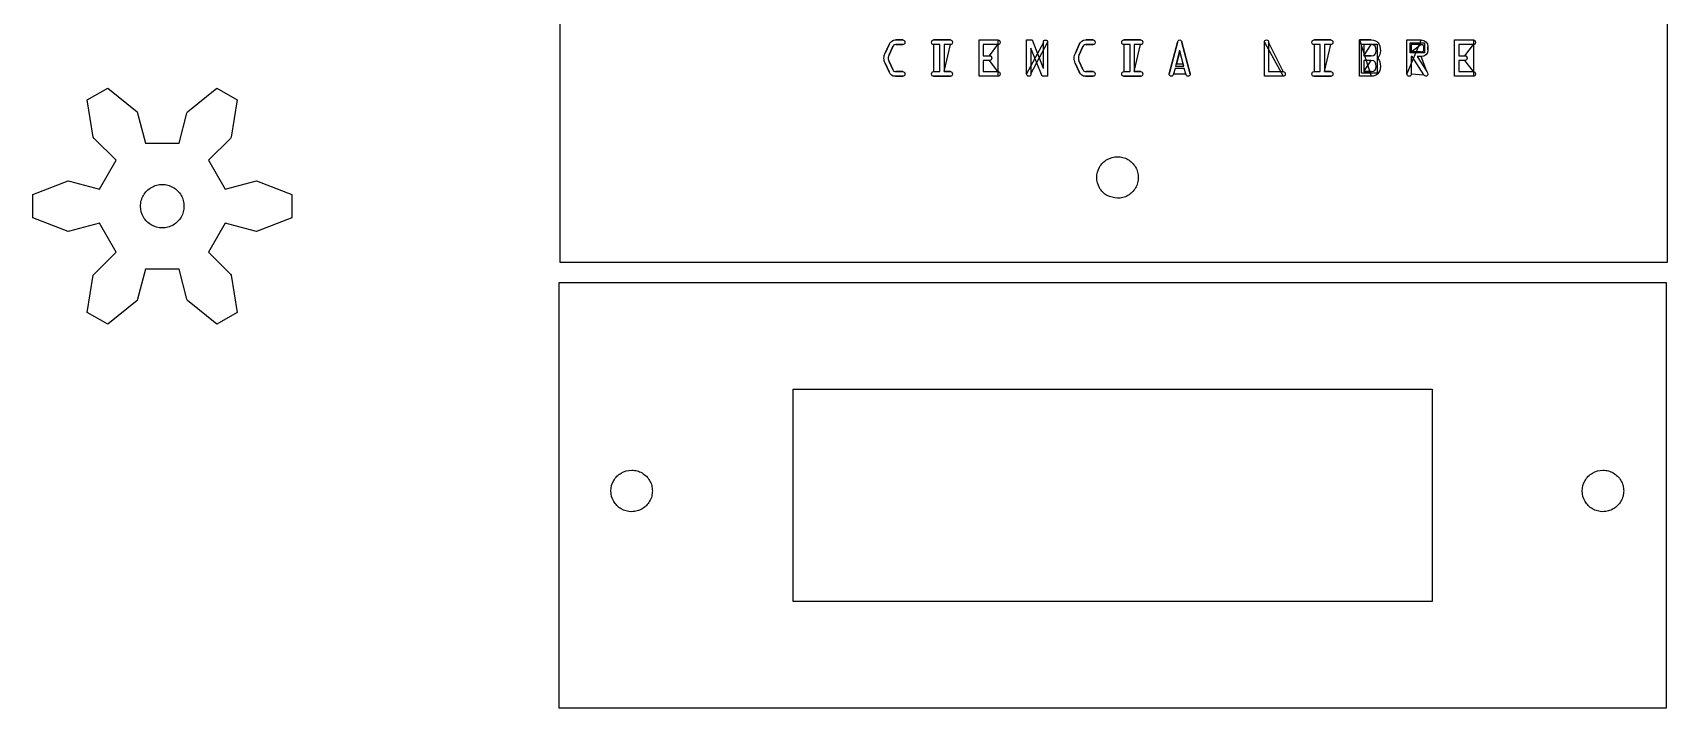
# Model space of a CAD drawing. Extents: x -814 to -269, y -56 to 893.
# Drawn here: x -814 to -270, y 348 to 572 of the extents above; entities that cross this region are included whole.
import ezdxf

# ---------------------------------------------------------------- set-up
doc = ezdxf.new("R2010")
doc.units = 0
doc.layers.add('Capa_1', color=7, linetype='CONTINUOUS')

msp = doc.modelspace()

# ---------------------------------------------------------------- linework, layer by layer
at = {"layer": 'Capa_1', "color": 7}
for points in [[(-638.157481, 892.771089), (-269.653553, 892.771089), (-269.653553, 495.920699), (-638.157481, 495.920699), (-638.157481, 892.771089)], [(-749.677368, 520.346857), (-739.70024, 523.039411), (-739.208673, 523.111731), (-727.452224, 518.626315), (-727.452224, 510.78289), (-739.208673, 506.297475), (-739.70024, 506.369795), (-749.677368, 509.062345), (-755.244584, 499.419649), (-747.924199, 492.125482), (-747.615802, 491.735922), (-745.622056, 479.311826), (-752.414655, 475.390114), (-762.177367, 483.328794), (-762.360537, 483.790657), (-765.01728, 493.777377), (-776.151711, 493.777377), (-778.808455, 483.790657), (-778.991624, 483.328794), (-788.754336, 475.390114), (-795.546935, 479.311826), (-793.553193, 491.735922), (-793.244792, 492.125482), (-785.924407, 499.419649), (-791.491623, 509.062345), (-801.468751, 506.369795), (-801.960322, 506.297475), (-813.716767, 510.78289), (-813.716767, 518.626315), (-801.960322, 523.111731), (-801.468751, 523.039411), (-791.491623, 520.346857), (-785.924407, 529.989553), (-793.244792, 537.283724), (-793.553193, 537.673283), (-795.546935, 550.097379), (-788.754336, 554.019089), (-778.991624, 546.080411), (-778.808455, 545.618545), (-776.151711, 535.631825), (-765.01728, 535.631825), (-762.360537, 545.618545), (-762.177367, 546.080411), (-752.414655, 554.019089), (-745.622056, 550.097379), (-747.615802, 537.673283), (-747.924199, 537.283724), (-755.244584, 529.989553), (-749.677368, 520.346857)], [(-452.644968, 517.344777), (-452.644968, 517.344777)], [(-763.356144, 514.704594), (-763.356144, 514.704594)], [(-638.501839, 489.340777), (-269.997936, 489.340777), (-269.997936, 347.608491), (-638.501839, 347.608491), (-638.501839, 489.340777)], [(-560.614768, 453.831641), (-347.885008, 453.831641), (-347.885008, 383.117627), (-560.614768, 383.117627), (-560.614768, 453.831641)], [(-607.443928, 419.944235), (-607.443928, 419.944235)], [(-284.163704, 419.944235), (-284.163704, 419.944235)]]:
    msp.add_lwpolyline(points, dxfattribs=at)
for points in [[(-529.975568, 565.659836), (-528.67544, 568.531356), (-529.975568, 565.659836), (-529.975568, 565.659836)], [(-527.432136, 567.817204), (-528.661232, 565.115852), (-527.432136, 567.817204), (-527.432136, 567.817204)], [(-526.500008, 570.022108), (-524.097256, 570.022108), (-526.500008, 570.022108), (-526.500008, 570.022108)], [(-524.097256, 568.469684), (-526.457384, 568.469684), (-524.097256, 568.469684), (-524.097256, 568.469684)], [(-513.840984, 570.021964), (-508.273168, 570.021964), (-513.840984, 570.021964), (-513.840984, 570.021964)], [(-513.840984, 559.496764), (-511.763648, 559.496764), (-511.763648, 568.46954), (-513.840984, 568.46954), (-513.840984, 559.496764), (-513.840984, 559.496764)], [(-508.273168, 568.46954), (-510.350536, 568.46954), (-510.350536, 559.496764), (-510.350536, 559.496764), (-508.273168, 568.46954), (-508.273168, 568.46954)], [(-492.449168, 557.944332), (-498.723184, 557.944332), (-498.723184, 570.021964), (-492.449168, 570.021964), (-492.449168, 557.944332), (-492.449168, 557.944332)], [(-492.449168, 568.46954), (-497.310104, 568.46954), (-497.310104, 564.758996), (-495.232736, 564.758996), (-492.449168, 568.46954), (-492.449168, 568.46954)], [(-482.89836, 558.720692), (-482.89836, 570.021748), (-481.033392, 570.021748), (-477.345424, 560.599372), (-477.359024, 560.599372), (-477.331344, 560.599372), (-477.317264, 569.230292), (-477.317264, 569.230292), (-482.898616, 558.720692), (-482.89836, 558.720692)], [(-475.903896, 569.230292), (-475.903896, 557.929236), (-477.768872, 557.929236), (-481.457544, 567.243116), (-481.457544, 567.258796), (-481.486104, 567.258796), (-481.486104, 558.720764), (-475.904048, 569.230364), (-475.903896, 569.230292)], [(-466.678768, 565.659836), (-465.37864, 568.531356), (-466.678768, 565.659836), (-466.678768, 565.659836)], [(-464.135336, 567.817204), (-465.364432, 565.115852), (-464.135336, 567.817204), (-464.135336, 567.817204)], [(-463.203176, 570.022108), (-460.800456, 570.022108), (-463.203176, 570.022108), (-463.203176, 570.022108)], [(-460.800456, 568.469684), (-463.160552, 568.469684), (-460.800456, 568.469684), (-460.800456, 568.469684)], [(-450.543504, 570.021964), (-444.976368, 570.021964), (-450.543504, 570.021964), (-450.543504, 570.021964)], [(-450.543504, 559.496764), (-448.466816, 559.496764), (-448.466816, 568.46954), (-450.543504, 568.46954), (-450.543504, 559.496764), (-450.543504, 559.496764)], [(-444.976368, 568.46954), (-447.053736, 568.46954), (-447.053736, 559.496764), (-447.053736, 559.496764), (-444.976368, 568.46954), (-444.976368, 568.46954)], [(-435.425824, 558.7209), (-432.655784, 569.230508), (-432.655784, 569.230508), (-435.425824, 558.7209), (-435.425824, 558.7209)], [(-432.020296, 566.63942), (-433.360992, 561.347444), (-430.585536, 561.347444), (-432.020296, 566.63942), (-432.020296, 566.63942), (-432.020296, 566.63942), (-432.020296, 566.63942)], [(-431.921168, 566.342628), (-431.949728, 566.342628), (-433.051672, 562.135668), (-430.833584, 562.135668), (-431.92132, 566.342628), (-431.92132, 566.342628), (-431.92132, 566.342628), (-431.921168, 566.342628)], [(-431.20076, 569.230508), (-428.473344, 558.720908), (-431.20076, 569.230508), (-431.20076, 569.230508)], [(-397.503096, 557.944332), (-403.777112, 557.944332), (-403.777112, 569.245396), (-397.503096, 557.944332), (-397.503096, 557.944332)], [(-402.364712, 569.245396), (-402.364712, 559.496764), (-397.503096, 559.496764), (-397.503096, 559.496764), (-402.364712, 569.245396), (-402.364712, 569.245396)], [(-387.246624, 570.021964), (-381.67948, 570.021964), (-387.246624, 570.021964), (-387.246624, 570.021964)], [(-387.246624, 559.496764), (-385.169928, 559.496764), (-385.169928, 568.46954), (-387.246624, 568.46954), (-387.246624, 559.496764), (-387.246624, 559.496764)], [(-381.67948, 568.46954), (-383.756848, 568.46954), (-383.756848, 559.496764), (-383.756848, 559.496764), (-381.67948, 568.46954), (-381.67948, 568.46954)], [(-372.129232, 570.021964), (-368.172008, 570.021964), (-372.129232, 570.021964), (-372.129232, 570.021964)], [(-368.172008, 557.944332), (-372.129232, 557.944332), (-372.129232, 570.021964), (-372.129232, 570.021964), (-368.172008, 557.944332), (-368.172008, 557.944332)], [(-366.20112, 558.937852), (-371.430736, 558.937852), (-371.430736, 568.619564), (-366.20112, 568.619564), (-366.20112, 558.937852), (-366.20112, 558.937852), (-366.20112, 558.937852), (-366.20112, 558.937852)], [(-368.172008, 568.46954), (-370.71612, 568.46954), (-370.71612, 564.758996), (-370.71612, 564.758996), (-368.172008, 568.46954), (-368.172008, 568.46954)], [(-356.304728, 558.7213), (-356.304728, 570.022324), (-351.556768, 570.022324), (-356.304728, 558.7213), (-356.304728, 558.7213)], [(-350.520448, 565.715372), (-355.256912, 565.715372), (-355.256912, 569.043164), (-350.520448, 569.043164), (-350.520448, 565.715372), (-350.520448, 565.715372), (-350.520448, 565.715372), (-350.520448, 565.715372)], [(-351.740752, 568.4699), (-354.891648, 568.4699), (-354.891648, 566.04798), (-354.891648, 566.04798), (-351.740752, 568.4699), (-351.740752, 568.4699)], [(-354.891648, 566.04798), (-351.75428, 566.04798), (-354.891648, 566.04798), (-354.891648, 566.04798)], [(-350.736912, 566.69974), (-350.736912, 567.770604), (-350.736912, 566.69974), (-350.736912, 566.69974)], [(-349.324512, 567.770604), (-349.324512, 566.699732), (-349.324512, 567.770604), (-349.324512, 567.770604)], [(-334.206568, 557.944332), (-340.480584, 557.944332), (-340.480584, 570.021964), (-334.206568, 570.021964), (-334.206568, 557.944332), (-334.206568, 557.944332)], [(-334.206568, 568.46954), (-339.068176, 568.46954), (-339.068176, 564.758996), (-336.990144, 564.758996), (-334.206568, 568.46954), (-334.206568, 568.46954)], [(-528.689648, 559.418876), (-529.989776, 562.306748), (-528.689648, 559.418876), (-528.689648, 559.418876)], [(-528.661232, 562.865596), (-527.460552, 560.179844), (-528.661232, 562.865596), (-528.661232, 562.865596)], [(-495.232736, 563.206564), (-497.310104, 563.206564), (-497.310104, 559.496764), (-492.449168, 559.496764), (-492.449168, 559.496764), (-495.232736, 563.206564), (-495.232736, 563.206564)], [(-465.39284, 559.418876), (-466.692976, 562.306748), (-465.39284, 559.418876), (-465.39284, 559.418876)], [(-465.364432, 562.865596), (-464.16372, 560.179844), (-465.364432, 562.865596), (-465.364432, 562.865596)], [(-429.914832, 558.7209), (-430.437728, 560.583236), (-433.447232, 560.583236), (-433.984328, 558.7209), (-429.914832, 558.7209), (-429.914832, 558.7209)], [(-370.71612, 564.758996), (-368.172008, 564.758996), (-370.71612, 564.758996), (-370.71612, 564.758996)], [(-368.172008, 563.206564), (-370.71612, 563.206564), (-370.71612, 559.496764), (-370.71612, 559.496764), (-368.172008, 563.206564), (-368.172008, 563.206564)], [(-350.666552, 558.379436), (-354.566944, 564.495548), (-354.891648, 564.495548), (-354.891648, 558.7213), (-354.891648, 558.7213), (-350.666552, 558.379436), (-350.666552, 558.379436)], [(-351.556768, 564.495548), (-352.856904, 564.495548), (-349.677592, 559.497116), (-351.556768, 564.495548), (-351.556768, 564.495548)], [(-336.990144, 563.206564), (-339.068176, 563.206564), (-339.068176, 559.496764), (-334.206568, 559.496764), (-334.206568, 559.496764), (-336.990144, 563.206564), (-336.990144, 563.206564)], [(-524.097256, 557.944484), (-526.570336, 557.944484), (-526.570336, 557.944484), (-524.097256, 557.944484), (-524.097256, 557.944484)], [(-526.400552, 559.496908), (-524.097256, 559.496908), (-526.400552, 559.496908), (-526.400552, 559.496908)], [(-508.273168, 557.944332), (-513.840984, 557.944332), (-508.273168, 557.944332), (-508.273168, 557.944332)], [(-510.350536, 559.496764), (-508.273168, 559.496764), (-510.350536, 559.496764), (-510.350536, 559.496764)], [(-460.800456, 557.944484), (-463.273536, 557.944484), (-463.273536, 557.944484), (-460.800456, 557.944484), (-460.800456, 557.944484)], [(-463.103752, 559.496908), (-460.800456, 559.496908), (-463.103752, 559.496908), (-463.103752, 559.496908)], [(-444.976368, 557.944332), (-450.543504, 557.944332), (-444.976368, 557.944332), (-444.976368, 557.944332)], [(-447.053736, 559.496764), (-444.976368, 559.496764), (-447.053736, 559.496764), (-447.053736, 559.496764)], [(-381.67948, 557.944332), (-387.246624, 557.944332), (-381.67948, 557.944332), (-381.67948, 557.944332)], [(-383.756848, 559.496764), (-381.67948, 559.496764), (-383.756848, 559.496764), (-383.756848, 559.496764)], [(-370.71612, 559.496764), (-368.172008, 559.496764), (-370.71612, 559.496764), (-370.71612, 559.496764)]]:
    msp.add_lwpolyline(points, close=True, dxfattribs=at)
for points in [[(-528.67544, 568.531356), (-528.19516, 569.602972), (-527.587704, 570.022108), (-526.500008, 570.022108)], [(-526.457384, 568.469684), (-527.064808, 568.469684), (-527.163584, 568.407284), (-527.432136, 567.817204)], [(-524.097256, 570.022108), (-523.786768, 570.022108), (-523.391056, 569.835588), (-523.391056, 569.24554)], [(-523.391056, 569.24554), (-523.391056, 568.6867), (-523.77256, 568.469684), (-524.097256, 568.469684)], [(-514.547216, 569.245396), (-514.547216, 569.804236), (-514.208304, 570.021964), (-513.840984, 570.021964)], [(-513.840984, 568.46954), (-514.208304, 568.46954), (-514.547216, 568.686516), (-514.547216, 569.245396)], [(-508.273168, 570.021964), (-507.90588, 570.021964), (-507.56696, 569.804236), (-507.56696, 569.245396)], [(-507.56696, 569.245396), (-507.56696, 568.686516), (-507.90588, 568.46954), (-508.273168, 568.46954)], [(-492.449168, 570.021964), (-492.08184, 570.021964), (-491.74296, 569.804236), (-491.74296, 569.245396)], [(-491.74296, 569.245396), (-491.74296, 568.686516), (-492.08184, 568.46954), (-492.449168, 568.46954)], [(-477.317008, 569.230292), (-477.317008, 569.726708), (-477.119496, 570.0069), (-476.610816, 570.0069)], [(-476.610816, 570.0069), (-476.102128, 570.0069), (-475.903896, 569.726708), (-475.903896, 569.230292)], [(-465.37864, 568.531356), (-464.898368, 569.602972), (-464.290904, 570.022108), (-463.203176, 570.022108)], [(-463.160552, 568.469684), (-463.768016, 568.469684), (-463.866784, 568.407284), (-464.135336, 567.817204)], [(-460.800456, 570.022108), (-460.48996, 570.022108), (-460.094224, 569.835588), (-460.094224, 569.24554)], [(-460.094224, 569.24554), (-460.094224, 568.6867), (-460.475752, 568.469684), (-460.800456, 568.469684)], [(-451.250384, 569.245396), (-451.250384, 569.804236), (-450.910832, 570.021964), (-450.543504, 570.021964)], [(-450.543504, 568.46954), (-450.910832, 568.46954), (-451.250384, 568.686516), (-451.250384, 569.245396)], [(-444.976368, 570.021964), (-444.609048, 570.021964), (-444.270168, 569.804236), (-444.270168, 569.245396)], [(-444.270168, 569.245396), (-444.270168, 568.686516), (-444.609048, 568.46954), (-444.976368, 568.46954)], [(-432.655784, 569.230508), (-432.54284, 569.649644), (-432.38724, 570.021964), (-431.935376, 570.021964)], [(-431.935376, 570.021964), (-431.468632, 570.021964), (-431.299504, 569.634036), (-431.20076, 569.230508)], [(-403.777112, 569.245396), (-403.777112, 569.742564), (-403.57892, 570.021964), (-403.07024, 570.021964)], [(-403.07024, 570.021964), (-402.562224, 570.021964), (-402.364712, 569.742564), (-402.364712, 569.245396)], [(-387.953504, 569.245396), (-387.953504, 569.804236), (-387.613936, 570.021964), (-387.246624, 570.021964)], [(-387.246624, 568.46954), (-387.613936, 568.46954), (-387.953504, 568.686516), (-387.953504, 569.245396)], [(-381.67948, 570.021964), (-381.312184, 570.021964), (-380.973272, 569.804236), (-380.973272, 569.245396)], [(-380.973272, 569.245396), (-380.973272, 568.686516), (-381.312184, 568.46954), (-381.67948, 568.46954)], [(-368.172008, 570.021964), (-366.09532, 570.021964), (-365.148984, 568.624852), (-365.148984, 566.436268)], [(-366.561408, 566.43626), (-366.561408, 567.73974), (-366.886768, 568.469532), (-368.172008, 568.469532)], [(-368.172008, 564.758996), (-367.15464, 564.758996), (-366.561408, 565.256156), (-366.561408, 566.436268)], [(-365.148984, 566.43626), (-365.148984, 565.535596), (-365.332288, 564.712924), (-366.081136, 563.983132)], [(-351.75428, 566.04798), (-351.358576, 566.04798), (-350.736912, 566.07902), (-350.736912, 566.69974)], [(-350.736912, 567.770604), (-350.736912, 568.391868), (-351.316632, 568.4699), (-351.740752, 568.4699)], [(-351.556768, 570.022324), (-350.440624, 570.022324), (-349.324512, 569.152876), (-349.324512, 567.770604)], [(-349.324512, 566.69974), (-349.324512, 565.240908), (-350.425736, 564.495548), (-351.556768, 564.495548)], [(-334.206568, 570.021964), (-333.839248, 570.021964), (-333.500336, 569.804236), (-333.500336, 569.245396)], [(-333.500336, 569.245396), (-333.500336, 568.686516), (-333.839248, 568.46954), (-334.206568, 568.46954)], [(-530.37128, 563.93646), (-530.37128, 564.619436), (-530.258328, 565.039324), (-529.975568, 565.659836)], [(-529.989776, 562.306748), (-530.229912, 562.834388), (-530.37128, 563.331548), (-530.37128, 563.93646)], [(-528.661232, 565.115852), (-528.845216, 564.69746), (-528.958192, 564.41802), (-528.958192, 563.93646)], [(-528.958192, 563.93646), (-528.958192, 563.502468), (-528.83104, 563.237916), (-528.661232, 562.865596)], [(-495.232736, 564.758996), (-494.865416, 564.758996), (-494.526528, 564.542012), (-494.526528, 563.983132)], [(-494.526528, 563.983132), (-494.526528, 563.424292), (-494.865416, 563.206564), (-495.232736, 563.206564)], [(-467.074472, 563.93646), (-467.074472, 564.619436), (-466.961496, 565.039324), (-466.678768, 565.659836)], [(-466.692976, 562.306748), (-466.933112, 562.834388), (-467.074472, 563.331548), (-467.074472, 563.93646)], [(-465.364432, 565.115852), (-465.548416, 564.69746), (-465.6614, 564.41802), (-465.6614, 563.93646)], [(-465.6614, 563.93646), (-465.6614, 563.502468), (-465.534208, 563.237916), (-465.364432, 562.865596)], [(-366.561408, 561.173284), (-366.561408, 562.477524), (-366.886768, 563.206564), (-368.172008, 563.206564)], [(-368.172008, 559.496764), (-367.15464, 559.496764), (-366.561408, 559.993932), (-366.561408, 561.173284)], [(-365.148984, 561.173284), (-365.148984, 559.140052), (-366.378072, 557.944332), (-368.172008, 557.944332)], [(-366.081136, 563.983132), (-365.275488, 563.144892), (-365.148984, 562.322212), (-365.148984, 561.173284)], [(-336.990144, 564.758996), (-336.622816, 564.758996), (-336.283912, 564.542012), (-336.283912, 563.983132)], [(-336.283912, 563.983132), (-336.283912, 563.424292), (-336.622816, 563.206564), (-336.990144, 563.206564)], [(-526.570336, 557.944484), (-527.629648, 557.944484), (-528.237792, 558.410436), (-528.689648, 559.418876)], [(-527.460552, 560.179844), (-527.177792, 559.542972), (-527.036424, 559.496908), (-526.400552, 559.496908)], [(-524.097256, 559.496908), (-523.786768, 559.496908), (-523.391056, 559.310388), (-523.391056, 558.721044)], [(-523.391056, 558.721044), (-523.391056, 558.16146), (-523.77256, 557.944484), (-524.097256, 557.944484)], [(-514.547216, 558.7209), (-514.547216, 559.279748), (-514.208304, 559.496756), (-513.840984, 559.496756)], [(-513.840984, 557.944332), (-514.208304, 557.944332), (-514.547216, 558.161308), (-514.547216, 558.7209)], [(-508.273168, 559.496764), (-507.90588, 559.496764), (-507.56696, 559.279748), (-507.56696, 558.720908)], [(-507.56696, 558.7209), (-507.56696, 558.161308), (-507.90588, 557.944332), (-508.273168, 557.944332)], [(-492.449168, 559.496764), (-492.08184, 559.496764), (-491.74296, 559.279748), (-491.74296, 558.720908)], [(-491.74296, 558.7209), (-491.74296, 558.161308), (-492.08184, 557.944332), (-492.449168, 557.944332)], [(-482.192152, 557.944084), (-482.700848, 557.944084), (-482.89836, 558.223524), (-482.89836, 558.720692)], [(-481.48596, 558.720692), (-481.48596, 558.223524), (-481.683472, 557.944084), (-482.192152, 557.944084)], [(-463.273536, 557.944484), (-464.332856, 557.944484), (-464.94096, 558.410436), (-465.39284, 559.418876)], [(-464.16372, 560.179844), (-463.880992, 559.542972), (-463.7396, 559.496908), (-463.103752, 559.496908)], [(-460.800456, 559.496908), (-460.48996, 559.496908), (-460.094224, 559.310388), (-460.094224, 558.721044)], [(-460.094224, 558.721044), (-460.094224, 558.16146), (-460.475752, 557.944484), (-460.800456, 557.944484)], [(-451.250384, 558.7209), (-451.250384, 559.279748), (-450.910832, 559.496756), (-450.543504, 559.496756)], [(-450.543504, 557.944332), (-450.910832, 557.944332), (-451.250384, 558.161308), (-451.250384, 558.7209)], [(-444.976368, 559.496764), (-444.609048, 559.496764), (-444.270168, 559.279748), (-444.270168, 558.720908)], [(-444.270168, 558.7209), (-444.270168, 558.161308), (-444.609048, 557.944332), (-444.976368, 557.944332)], [(-434.74736, 557.944332), (-435.143064, 557.944332), (-435.5246, 558.347836), (-435.425824, 558.7209)], [(-433.984328, 558.7209), (-434.083104, 558.347836), (-434.309032, 557.944332), (-434.74736, 557.944332)], [(-429.151128, 557.944332), (-429.590136, 557.944332), (-429.816064, 558.347836), (-429.914832, 558.7209)], [(-428.473344, 558.7209), (-428.374568, 558.347836), (-428.7554, 557.944332), (-429.151128, 557.944332)], [(-397.503096, 559.496764), (-397.135776, 559.496764), (-396.796896, 559.279748), (-396.796896, 558.720908)], [(-396.796896, 558.7209), (-396.796896, 558.161308), (-397.135776, 557.944332), (-397.503096, 557.944332)], [(-387.953504, 558.7209), (-387.953504, 559.279748), (-387.613936, 559.496756), (-387.246624, 559.496756)], [(-387.246624, 557.944332), (-387.613936, 557.944332), (-387.953504, 558.161308), (-387.953504, 558.7209)], [(-381.67948, 559.496764), (-381.312184, 559.496764), (-380.973272, 559.279748), (-380.973272, 558.720908)], [(-380.973272, 558.7209), (-380.973272, 558.161308), (-381.312184, 557.944332), (-381.67948, 557.944332)], [(-355.597848, 557.944692), (-356.106536, 557.944692), (-356.304728, 558.224132), (-356.304728, 558.7213)], [(-354.891648, 558.7213), (-354.891648, 558.224132), (-355.089168, 557.944692), (-355.597848, 557.944692)], [(-350.044912, 557.944692), (-350.327672, 557.944692), (-350.510976, 558.131212), (-350.666552, 558.379436)], [(-349.324512, 558.673732), (-349.324512, 558.238988), (-349.649184, 557.944692), (-350.044912, 557.944692)], [(-349.677592, 559.497116), (-349.522024, 559.26378), (-349.324512, 558.969492), (-349.324512, 558.673732)], [(-334.206568, 559.496764), (-333.839248, 559.496764), (-333.500336, 559.279748), (-333.500336, 558.720908)], [(-333.500336, 558.7209), (-333.500336, 558.161308), (-333.839248, 557.944332), (-334.206568, 557.944332)], [(-458.609644, 527.739076), (-458.014715, 528.760024), (-457.153094, 529.622648), (-456.131463, 530.21726)], [(-456.131463, 530.21726), (-455.078606, 530.830047), (-453.855807, 531.158188), (-452.644969, 531.160377)], [(-452.644969, 531.160377), (-452.038749, 531.161474), (-451.435527, 531.080867), (-450.852234, 530.923713)], [(-450.852234, 530.923713), (-450.273768, 530.76786), (-449.714902, 530.536722), (-449.195418, 530.237439)], [(-449.195418, 530.237439), (-448.671598, 529.935658), (-448.187822, 529.56459), (-447.760417, 529.137131)], [(-447.760417, 529.137131), (-447.333011, 528.709671), (-446.961978, 528.225819), (-446.66011, 527.702129)], [(-458.609644, 520.766082), (-459.223289, 521.83077), (-459.552892, 523.038541), (-459.552759, 524.252579)], [(-459.552759, 524.252579), (-459.552627, 525.466617), (-459.222758, 526.686922), (-458.609644, 527.739076)], [(-446.66011, 527.702129), (-446.360739, 527.182773), (-446.129394, 526.624234), (-445.973833, 526.045313)], [(-445.973834, 522.459842), (-446.129397, 521.880981), (-446.360747, 521.322623), (-446.660109, 520.803028)], [(-445.737168, 524.252577), (-445.737167, 523.648071), (-445.816972, 523.043533), (-445.973834, 522.459842)], [(-445.973833, 526.045313), (-445.816974, 525.461561), (-445.737168, 524.857085), (-445.737168, 524.252577)], [(-777.565194, 516.58052), (-777.402102, 517.185833), (-777.160243, 517.770629), (-776.847074, 518.314217)], [(-776.847074, 518.314217), (-776.531291, 518.862342), (-776.143004, 519.36857), (-775.695709, 519.81581)], [(-775.695709, 519.81581), (-775.248413, 520.263049), (-774.742109, 520.651301), (-774.194118, 520.967177)], [(-774.194118, 520.967177), (-773.650662, 521.280439), (-773.066205, 521.522518), (-772.46042, 521.685298)], [(-772.46042, 521.685298), (-771.84958, 521.849437), (-771.217054, 521.932945), (-770.584496, 521.932947)], [(-770.584496, 521.932947), (-769.951938, 521.932948), (-769.319347, 521.84944), (-768.70857, 521.6853)], [(-768.70857, 521.6853), (-768.102847, 521.522517), (-767.518578, 521.280432), (-766.974871, 520.967179)], [(-766.974871, 520.967179), (-766.426627, 520.651313), (-765.919625, 520.263086), (-765.473278, 519.815813)], [(-765.473278, 519.815813), (-765.02693, 519.368538), (-764.641238, 518.862217), (-764.32191, 518.31422)], [(-764.32191, 518.31422), (-764.005226, 517.770759), (-763.753814, 517.18631), (-763.60379, 516.580521)], [(-456.131463, 518.287897), (-457.151315, 518.834583), (-458.014201, 519.732972), (-458.609644, 520.766082)], [(-452.644968, 517.344777), (-453.862704, 517.534639), (-455.080438, 517.724502), (-456.131463, 518.287897)], [(-450.852234, 517.581443), (-451.435988, 517.436876), (-452.040477, 517.390826), (-452.644968, 517.344777)], [(-449.195418, 518.267718), (-449.714778, 517.965077), (-450.27331, 517.724813), (-450.852234, 517.581443)], [(-447.760418, 519.368024), (-448.187857, 518.941472), (-448.671724, 518.572884), (-449.195418, 518.267718)], [(-446.660109, 520.803028), (-446.961968, 520.279096), (-447.332978, 519.794577), (-447.760418, 519.368024)], [(-777.812841, 514.704593), (-777.814009, 515.338931), (-777.729646, 515.970156), (-777.565194, 516.58052)], [(-776.825958, 511.05631), (-777.466948, 512.15818), (-777.810506, 513.437595), (-777.812841, 514.704593)], [(-763.603793, 512.82867), (-763.753814, 512.222881), (-764.005221, 511.638428), (-764.321914, 511.094973)], [(-763.356144, 514.704594), (-763.404333, 514.072054), (-763.45252, 513.439515), (-763.603793, 512.82867)], [(-763.60379, 516.580521), (-763.452515, 515.969677), (-763.40433, 515.337134), (-763.356144, 514.704594)], [(-774.232778, 508.463131), (-775.301954, 509.085105), (-776.203981, 509.987123), (-776.825958, 511.05631)], [(-770.584496, 507.47625), (-771.851542, 507.478585), (-773.130922, 507.822146), (-774.232778, 508.463131)], [(-768.708572, 507.723896), (-769.318868, 507.559445), (-769.950136, 507.475081), (-770.584496, 507.47625)], [(-766.974874, 508.442015), (-767.518709, 508.128846), (-768.103327, 507.886987), (-768.708572, 507.723896)], [(-765.473279, 509.593381), (-765.919592, 509.146085), (-766.426499, 508.757797), (-766.974874, 508.442015)], [(-764.321914, 511.094973), (-764.64125, 510.546982), (-765.026967, 510.040677), (-765.473279, 509.593381)], [(-620.316403, 423.430732), (-619.721437, 424.450755), (-618.859833, 425.314057), (-617.838222, 425.908915)], [(-617.838222, 425.908915), (-616.785386, 426.521956), (-615.562613, 426.84989), (-614.351727, 426.852033)], [(-614.351727, 426.852033), (-613.745484, 426.853107), (-613.14222, 426.772517), (-612.558993, 426.615369)], [(-612.558993, 426.615369), (-611.980591, 426.459522), (-611.421896, 426.228379), (-610.902178, 425.929095)], [(-610.902178, 425.929095), (-610.378122, 425.627313), (-609.893696, 425.256247), (-609.467177, 424.828787)], [(-609.467177, 424.828787), (-609.040658, 424.401327), (-608.672045, 423.917473), (-608.366869, 423.393785)], [(-297.036179, 423.430732), (-296.441214, 424.450755), (-295.579609, 425.314057), (-294.557999, 425.908915)], [(-294.557999, 425.908915), (-293.505162, 426.521956), (-292.282389, 426.84989), (-291.071503, 426.852033)], [(-291.071503, 426.852033), (-290.46526, 426.853107), (-289.861996, 426.772517), (-289.278769, 426.615369)], [(-289.278769, 426.615369), (-288.700367, 426.459522), (-288.141673, 426.228379), (-287.621954, 425.929095)], [(-287.621954, 425.929095), (-287.097898, 425.627313), (-286.613472, 425.256247), (-286.186953, 424.828787)], [(-286.186953, 424.828787), (-285.760434, 424.401327), (-285.391821, 423.917473), (-285.086645, 423.393785)], [(-621.25952, 419.944236), (-621.25952, 421.161884), (-620.929555, 422.379531), (-620.316403, 423.430732)], [(-620.316402, 416.457736), (-620.929555, 417.508938), (-621.25952, 418.726587), (-621.25952, 419.944236)], [(-608.366869, 423.393785), (-608.064219, 422.874429), (-607.823961, 422.315894), (-607.680593, 421.736969)], [(-607.680593, 421.736969), (-607.536029, 421.153213), (-607.489979, 420.548723), (-607.443928, 419.944235)], [(-607.443928, 419.944235), (-607.489979, 419.339744), (-607.536029, 418.735255), (-607.680593, 418.151498)], [(-297.979296, 419.944236), (-297.979296, 421.161884), (-297.649331, 422.379531), (-297.036179, 423.430732)], [(-297.036178, 416.457736), (-297.649331, 417.508938), (-297.979296, 418.726587), (-297.979296, 419.944236)], [(-285.086645, 423.393785), (-284.783995, 422.874429), (-284.543737, 422.315894), (-284.400369, 421.736969)], [(-284.400369, 421.736969), (-284.255805, 421.153213), (-284.209755, 420.548723), (-284.163704, 419.944235)], [(-284.163704, 419.944235), (-284.209755, 419.339744), (-284.255805, 418.735255), (-284.400369, 418.151498)], [(-617.838223, 413.979553), (-618.859833, 414.574411), (-619.721437, 415.437713), (-620.316402, 416.457736)], [(-614.351727, 413.036433), (-615.562613, 413.038577), (-616.785386, 413.366512), (-617.838223, 413.979553)], [(-610.902178, 413.959374), (-611.421896, 413.660089), (-611.980591, 413.428946), (-612.558993, 413.273098)], [(-609.467177, 415.059681), (-609.893696, 414.632221), (-610.378122, 414.261157), (-610.902178, 413.959374)], [(-608.366869, 416.494683), (-608.672045, 415.970993), (-609.040658, 415.48714), (-609.467177, 415.059681)], [(-607.680593, 418.151498), (-607.823961, 417.572573), (-608.064219, 417.014038), (-608.366869, 416.494683)], [(-294.557999, 413.979553), (-295.579609, 414.574411), (-296.441213, 415.437713), (-297.036178, 416.457736)], [(-291.071503, 413.036433), (-292.282389, 413.038577), (-293.505162, 413.366512), (-294.557999, 413.979553)], [(-287.621954, 413.959374), (-288.141673, 413.660089), (-288.700367, 413.428946), (-289.278769, 413.273098)], [(-286.186953, 415.059681), (-286.613472, 414.632221), (-287.097898, 414.261157), (-287.621954, 413.959374)], [(-285.086645, 416.494683), (-285.391821, 415.970993), (-285.760434, 415.48714), (-286.186953, 415.059681)], [(-284.400369, 418.151498), (-284.543737, 417.572573), (-284.783995, 417.014038), (-285.086645, 416.494683)], [(-612.558993, 413.273098), (-613.14222, 413.11595), (-613.745484, 413.035361), (-614.351727, 413.036433)], [(-289.278769, 413.273098), (-289.861996, 413.11595), (-290.46526, 413.035361), (-291.071503, 413.036433)]]:
    msp.add_open_spline(points, degree=3, dxfattribs=at)

doc.saveas('drawing.dxf')
